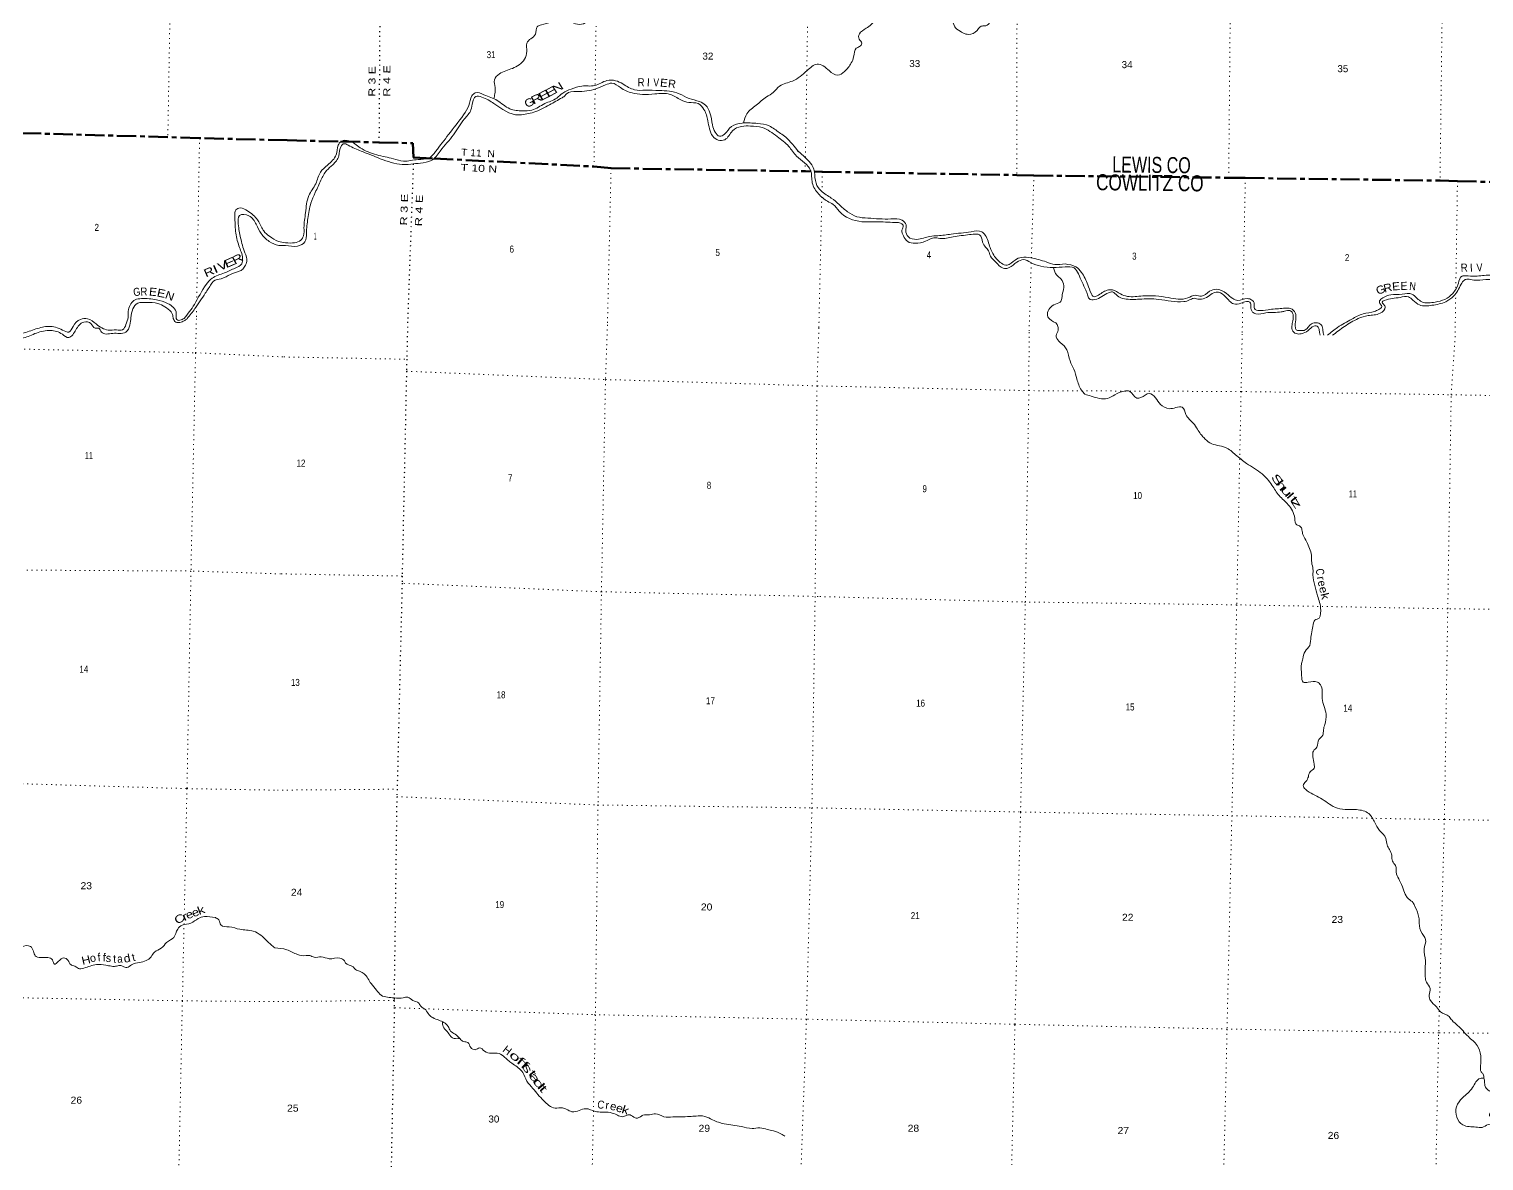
# Model space of a CAD drawing. Header units: feet. Extents: x -509309 to -252658, y -547785 to -360805.
# Drawn here: x -354473 to -318113, y -430465 to -402191 of the extents above; entities that cross this region are included whole.
import ezdxf
from ezdxf.enums import TextEntityAlignment as Align

# ---------------------------------------------------------------- set-up
doc = ezdxf.new("R2010")
doc.units = ezdxf.units.FT
doc.header["$LTSCALE"] = 80
doc.linetypes.add('DOTTED', pattern=[1.5, 0.3, -1.2])
doc.linetypes.add('LONG_DASH_SHORT_DASH', pattern=[9.9, 6, -1.2, 1.5, -1.2])
for name, color, linetype, lineweight in [('11', 7, 'LONG_DASH_SHORT_DASH', 60), ('39', 7, 'Continuous', 13), ('6', 7, 'DOTTED', 25), ('7', 7, 'DOTTED', 13)]:
    doc.layers.add(name, color=color, linetype=linetype, lineweight=lineweight)
doc.layers.add('12', color=7, linetype='Continuous')
doc.layers.add('41', color=7, linetype='Continuous')

msp = doc.modelspace()

# ---------------------------------------------------------------- linework, layer by layer
at = {"layer": '11'}
for p, q in [((-348022.46, -404968.41), (-346682.76, -404998.88)), ((-344880.2, -405041.85), (-344866.77, -405394.75)), ((-344866.73, -405395.7), (-344352.68, -405421.74))]:
    msp.add_line(p, q, dxfattribs=at)
for points in [[(-348022.46, -404968.41), (-350213.06, -404914), (-351005.71, -404888.43), (-355582.94, -404762.19), (-356295.17, -404742.01), (-360922.46, -404600.84), (-361604.68, -404591.23), (-366208.41, -404601.37), (-366944.89, -404586.82), (-371542.55, -404478.34), (-372251, -404472.31), (-376751.76, -404347.37), (-379655.6, -404316.21)], [(-346682.76, -404998.88), (-345729.58, -405020.56), (-344880.2, -405041.85)], [(-344352.68, -405421.74), (-340356.29, -405624.2), (-339926.99, -405666.06), (-335075.11, -405742.34), (-334928.84, -405747.02)], [(-334851.34, -405749.5), (-334647.45, -405756.03), (-329787.59, -405836.44), (-329359.9, -405848.13), (-324491.69, -405904.52), (-324075.98, -405910.03), (-319209.91, -405976.44), (-318774.22, -405990.25), (-316394.69, -406046.57)]]:
    msp.add_lwpolyline(points, dxfattribs=at)
at = {"layer": '39'}
for points in [[(-337209.58, -391490.69), (-337368.08, -391631.27), (-337363.29, -391880.51), (-337424.73, -392279.59), (-337471.35, -392620.6), (-337339.75, -393004.15), (-337004.57, -393486.85), (-336756.75, -393737.3), (-336358.91, -394035.96), (-336072.36, -394242.71), (-335835.14, -394227.76), (-335709.46, -394293.73), (-335546.35, -394416.46), (-335494.82, -394624.13), (-335376.8, -394816.59), (-335292.46, -394972.44), (-335148.52, -395024.59), (-335130.42, -395177.55), (-335051.53, -395289.12), (-335015.44, -395448.35), (-335111.4, -395722.38), (-335094.72, -395983.84), (-335099.34, -396184.73), (-335155.97, -396368.86), (-335081.33, -396498.45), (-335119.83, -396678.8), (-335147.12, -396923.6), (-335339.37, -397033.59), (-335429.99, -397205.21), (-335593.47, -397265.34), (-335723.65, -397390.22), (-335804.45, -397425.32), (-335836.25, -397553.51), (-336084.45, -397640.65), (-336390.54, -397700.9), (-336699.33, -397813.37), (-336864.07, -397969.94), (-337047.37, -398009.72), (-337218.68, -398053.67), (-337353.81, -398096.09), (-337532.21, -398067.6), (-337805.05, -398196.62), (-338049, -398420.47), (-338204.33, -398625.39), (-338346.63, -398756.14), (-338627.43, -398724.29), (-338781.44, -398828.75), (-338833.59, -398976.77), (-338724.78, -399104.81), (-338659.43, -399330.74), (-338787.18, -399423.49), (-338930.18, -399453.75), (-338977.32, -399525.47), (-338919.32, -399699.06), (-339019.06, -399800.23), (-339235.62, -399925.97), (-339200.31, -400145.47), (-339252.43, -400291.48), (-339481.41, -400599.92), (-339602.17, -400773.15), (-339640.62, -400794.75), (-339856.58, -401029.01), (-340043.18, -401167.21), (-340060.34, -401251.38), (-340032.21, -401404.48), (-340134.69, -401561.88), (-340317.24, -401698.12), (-340491.68, -401983.17), (-340858.03, -402042.62), (-341084.93, -401882.88), (-341217.74, -401901.22), (-341231.96, -401913.08), (-341426.06, -402010.99), (-341670.08, -402086.13), (-341775.12, -402130.96), (-341817.77, -402321.3), (-341935.69, -402430.26), (-342031.54, -402541.53), (-342034.18, -402744.46), (-342091, -402942.65), (-342393.27, -403171.75), (-342720.44, -403308.09), (-342842.92, -403459.19), (-342825.3, -403648.32), (-342833.36, -403804.95), (-342854.32, -403934.39)], [(-336615.06, -404535.9), (-336530.73, -404304.35), (-336300.97, -404090.36), (-336041.19, -403884.81), (-335873.01, -403772.49), (-335716.33, -403617.82), (-335391.24, -403487.49), (-335030.34, -403229.02), (-334777.13, -403065.58), (-334475.95, -403228.32), (-334264.56, -403345.66), (-334094.61, -403251.45), (-333925.1, -403036.67), (-333864.89, -402886.75), (-333799.76, -402666.56), (-333716.87, -402625.46), (-333661.57, -402543.8), (-333728.5, -402438.42), (-333722.81, -402309.89), (-333550.27, -402171.5), (-333316.49, -401957.57), (-333178.56, -401700.17), (-333133.9, -401509.85), (-332896.32, -401312.05), (-332677.51, -401168.25), (-332279.32, -401131.32), (-332171.4, -401172.94), (-332143, -401305.94), (-332099.78, -401380.87), (-332021.36, -401373.87), (-331998.02, -401432.45), (-331923.87, -401445.49), (-331889.1, -401552.45), (-331852.78, -401693.6), (-331782.35, -401684.49), (-331738.77, -401731.28), (-331636.43, -401738.66), (-331549.74, -401868.42), (-331422.36, -401958.53), (-331346.07, -402116.28), (-331282.75, -402189.46), (-331123.37, -402290.04), (-330991.24, -402323.94), (-330781.1, -402228.25), (-330699.48, -402130.87), (-330608.8, -402107.95), (-330526.27, -402094.98), (-330414.17, -401969.86), (-330243.44, -401970.11), (-330030.25, -401948.82), (-329875.42, -401936.8), (-329771.85, -401849.75), (-329651.74, -401726.75), (-329541.68, -401758.35), (-329401.02, -401754.19), (-329201.64, -401559.89), (-329120.16, -401472.55), (-328983.28, -401450.25), (-328877.15, -401321.03), (-328852.13, -401251.03), (-328919.4, -401171.77), (-328842.84, -400999.97), (-328738.2, -400830.54), (-328653.82, -400674.92), (-328508.49, -400620.57), (-328404.73, -400519.46), (-328281.75, -400484.92), (-328124.27, -400422.7), (-327978.36, -400324.15), (-327936.63, -400204.13), (-327805.15, -400147.33), (-327787.23, -400145.82), (-327641.93, -400093.49), (-327423.49, -399977.82), (-327357.86, -399874.19), (-327275.5, -399873.27), (-327191.78, -399922.61), (-326993.64, -399977.48), (-326921.44, -399986.47), (-326871.33, -399840.44), (-326699.35, -399744.25), (-326582.13, -399689.54), (-326497.89, -399543.96), (-326539.64, -399356.52), (-326547.72, -399205.7), (-326517.9, -399075.47), (-326371.79, -398960.86), (-326346.79, -398961.3), (-326147.58, -398865.36), (-325908.39, -398852.45), (-325720.21, -398901.16)], [(-348062.25, -407594.75), (-347767.9, -407609.98), (-347577.74, -407505.99), (-347540.8, -407291.46), (-347505.83, -406920.16), (-347428.51, -406535.36), (-347320.66, -406273.54), (-347180.07, -405965.93), (-347036.3, -405722.67), (-346885.82, -405581.99), (-346732.27, -405358.95), (-346674.83, -405112.54), (-346619.88, -405057), (-346497.79, -405090.77), (-346174.3, -405237.73), (-345762.66, -405401.93), (-345216.41, -405563.89), (-344931.21, -405565.66), (-344691.8, -405536.68), (-344423.86, -405475.92), (-344199.84, -405239.75), (-343865.06, -404828.21), (-343592.81, -404435.94), (-343431.2, -404211), (-343386.38, -404008.63), (-343310.35, -403877.01), (-343155.84, -403889.1), (-342854.66, -404051.84), (-342234.67, -404334.51), (-342211.63, -404333.3), (-341861.18, -404267.95), (-341465.05, -404080.28), (-341151.44, -403905.59), (-341078.63, -403851.7), (-341047.78, -403812.51), (-340783.89, -403753.71), (-340304.89, -403681.68), (-340064.6, -403584.38), (-339911.39, -403542.2), (-339691.89, -403653.62), (-339402.36, -403786.06), (-339143.71, -403821.64), (-338832.24, -403811.69), (-338452.73, -403820.74), (-338181.35, -403958.97), (-337983.34, -404023.88), (-337752.7, -404051.05), (-337606, -404199.69), (-337507.21, -404480.32), (-337385.71, -404867.75), (-337248.37, -404964.02), (-337085.54, -404954.12), (-336895.86, -404733.57), (-336669.44, -404622.02), (-336440.34, -404613), (-336151.59, -404650.98), (-335776.88, -404874.98), (-335488.82, -405119.94), (-335291.13, -405363.7), (-334940.24, -405720.01), (-334898.1, -406032.04), (-334743, -406307.39), (-334518.42, -406491.22), (-334378.86, -406571.44), (-334226.39, -406740.24), (-333657.35, -407002.99), (-333291.79, -407003.81), (-332838.04, -407019.86), (-332657.77, -407058.42), (-332630.1, -407092.94), (-332657.8, -407215.16), (-332621.42, -407352.29), (-332514.83, -407496.37), (-332328.61, -407541.04), (-332066.8, -407488.24), (-331925.33, -407421.79), (-331860.83, -407404.55), (-331714.41, -407420.56), (-331378.44, -407380.8), (-330971.99, -407325.89), (-330785, -407312.29), (-330720.95, -407329.21), (-330640.96, -407511.13), (-330566.32, -407640.73), (-330497.18, -407730.06), (-330444.63, -407859.37), (-330312.04, -408011.83), (-330127.23, -408165), (-330012.68, -408160.48), (-329982.37, -408146.82), (-329785.81, -408014.78)], [(-348060.97, -407526.85), (-347837.15, -407528.68), (-347685.69, -407466.38), (-347615.99, -407358.79), (-347603.31, -407155.99), (-347564.23, -406776.71), (-347482.37, -406351.78), (-347309.77, -406054.64), (-347189.47, -405762.84), (-347014.43, -405586.31), (-346800.22, -405331.93), (-346744.86, -405091.52), (-346669.25, -404992.05), (-346478.3, -404982.52), (-346197.3, -405153.03), (-345781.85, -405333.35), (-345369.32, -405429.24), (-345116.98, -405486.84), (-344750.93, -405449.48), (-344495.4, -405416.69), (-344312.41, -405246.3), (-343989.55, -404824.55), (-343615.57, -404333.15), (-343483.96, -404097.77), (-343404.53, -403859.69), (-343325.21, -403784.38), (-343104.85, -403829.49), (-342773.3, -403974.55), (-342458.64, -404181.67), (-342139.94, -404234.12), (-341908.7, -404215.08), (-341585.21, -404052.57), (-341286.12, -403913.85), (-341135.35, -403788.41), (-340925.64, -403687.53), (-340659.52, -403612.68), (-340337.99, -403600.86), (-340031.05, -403476.31), (-339818.17, -403479.13), (-339632.45, -403561.97), (-339339.06, -403706.52), (-339068.05, -403718.14), (-338726.66, -403724.67), (-338225.56, -403805.66), (-337978.02, -403923.48), (-337717.91, -404001.27), (-337566.46, -404093.7), (-337456.48, -404286.06), (-337394.05, -404582.29), (-337326.14, -404766.06), (-337216.96, -404865.97), (-337093.8, -404817.36), (-336920.56, -404624.73), (-336650.3, -404539.89), (-336262.75, -404549.04), (-335974.29, -404609.12), (-335727.35, -404773.15), (-335433.29, -405020.2), (-335257.45, -405245.58), (-335259.44, -405243.54), (-335023.12, -405451.64), (-334846.37, -405761.44), (-334803.82, -406041.33), (-334677.77, -406233.9), (-334422.98, -406412.1), (-334226.25, -406575.47), (-334017.69, -406755.06), (-333784.26, -406876.72), (-333511.55, -406912.48), (-332935.35, -406934.17), (-332652.58, -406968.06), (-332555.61, -407079.86), (-332561.51, -407224.47), (-332505.23, -407375.93), (-332285.15, -407443.15), (-331958.79, -407369.1), (-331759.73, -407353.65), (-331427.79, -407313.83), (-330924.83, -407252.16), (-330659.76, -407257.68), (-330574.45, -407339.19), (-330453.96, -407650.25), (-330362.06, -407842.37), (-330173.8, -408039.79), (-330029.81, -408087.91), (-329829.29, -407959.95), (-329667.74, -407893.76), (-329432.84, -407902.9), (-329050.57, -408008.44), (-328834.43, -408069.57), (-328581.2, -408058.86)], [(-350595.02, -409420.37), (-350342.84, -409069), (-350048.48, -408572.98), (-349898.85, -408416.56), (-349592.56, -408280.92), (-349320.77, -408160.79), (-349159.93, -408054.87), (-349137.45, -407918.43), (-349228.69, -407604.98), (-349312.99, -407239.34), (-349332.89, -406874.79), (-349305.8, -406704.21), (-349200.33, -406657.72), (-349016.41, -406731.28), (-348760.65, -406958.99), (-348653.36, -407158.01), (-348610.34, -407231.18), (-348461.69, -407366.52), (-348240.5, -407497.05), (-348060.97, -407526.85)], [(-350518.84, -409421.56), (-350328.54, -409173.88), (-350070.29, -408787.91), (-349919.45, -408561.09), (-349861.86, -408489.63), (-349673.57, -408426.43), (-349436.23, -408319.8), (-349243.74, -408246.62), (-349154.51, -408207.89), (-349084.5, -408116.52), (-349028.02, -407992.73), (-349080.7, -407778.54), (-349187.03, -407406.48), (-349245.45, -407057.38), (-349211.66, -406848.68), (-348978.27, -406854.67), (-348796.73, -407067.03), (-348669.87, -407298.58), (-348471.95, -407495.12), (-348234.11, -407593.75), (-348062.22, -407594.75)], [(-329785.81, -408014.78), (-329624.23, -407946.59), (-329436.45, -408025.43), (-329184.53, -408115.18), (-328875.62, -408147.4), (-328578.1, -408129.23), (-328357.5, -408156.27), (-328249.01, -408308.42), (-328065.41, -408708.73), (-328016.79, -408831.96), (-327977.83, -408924.91), (-327835.5, -408946.89), (-327495.84, -408776.56), (-327399.18, -408757.74), (-327273.88, -408853.85), (-327098.1, -408928.52), (-326720.59, -408937.53), (-326242.59, -408941.85), (-325614.62, -408998.39), (-325467.47, -408958.14), (-325376.54, -408917.14), (-325266.3, -408934.68), (-325173.94, -408937.91), (-325008.35, -408869.77), (-324862.55, -408779.26), (-324747.89, -408766.71), (-324574.56, -408875.51), (-324361.97, -409055.16), (-324191.03, -409039.34), (-324045.83, -408995.04), (-323959.71, -409014.27), (-323938.98, -409119.04), (-323896.6, -409258.25), (-323812.85, -409305.58), (-323565.44, -409278.71), (-323177.5, -409257.72), (-323092.89, -409238.75), (-322962.14, -409224.4), (-322896.65, -409285.56), (-322880.57, -409438.49), (-322908.56, -409582.81), (-322904.08, -409701.43), (-322804.92, -409799.2), (-322682.44, -409802.83), (-322504.61, -409720.78), (-322362.56, -409610.13), (-322284.24, -409611.17), (-322240.79, -409668.01), (-322220.06, -409772.78), (-322204.64, -409834.29)], [(-322019.65, -409837.82), (-321770.46, -409644.09), (-321416.26, -409437.78), (-321133.32, -409304.88), (-320849.31, -409244.33), (-320742.25, -409197.52), (-320662.98, -409126.23), (-320700.35, -409065.45), (-320721.37, -408982.78), (-320637.96, -408901.49), (-320442.16, -408827.72), (-320152.76, -408815.48), (-319913.67, -408810.6), (-319782.48, -408916.83), (-319665.09, -409002.79), (-319329.73, -409009.24), (-319087.82, -408942.1), (-318893.09, -408795.98), (-318751.17, -408540.64), (-318660.43, -408358.97), (-318573.96, -408352.08), (-318325.01, -408361.4), (-317965.22, -408342.05), (-317782.28, -408330.4), (-317702.91, -408251.07), (-317590.91, -408133.99), (-317461.59, -408075.42), (-317355.96, -407984.38), (-317238.67, -407923.64), (-317157.48, -408013.13), (-317058.19, -408100.86), (-316959.52, -408082.07), (-316809.7, -407991.61), (-316608.33, -407952.08), (-316419.82, -407915.17)], [(-328870.79, -408150.9), (-328787.7, -408337.46), (-328684.5, -408433.27), (-328614.37, -408600.99), (-328642.89, -408785.49), (-328673.22, -408955.9), (-328681.6, -408981.91), (-328823.22, -409060.42), (-328961.15, -409163.09), (-329023.33, -409310.97), (-328970.68, -409432.24), (-328777.68, -409573.45), (-328754.89, -409674.22), (-328761.16, -409742.83)], [(-328581.2, -408058.86), (-328310.97, -408130.76), (-328172.14, -408267.23), (-328013.5, -408578.8), (-327924, -408801.03), (-327868.7, -408874.11), (-327780.05, -408853.18), (-327527.16, -408713.85), (-327398.5, -408705.5), (-327194.93, -408806.66), (-327024.99, -408867.19), (-326637.18, -408856.25), (-326000.99, -408898.83), (-325508.96, -408905.34), (-325323.31, -408839.48), (-325174.98, -408863.54), (-324968.49, -408739.68), (-324803.13, -408689.62), (-324545.37, -408793.51), (-324392.38, -408922.13), (-324260.43, -408970.1), (-324026.84, -408924.96), (-323910.78, -408958.65), (-323869.1, -408997.38), (-323852.91, -409142.28), (-323827.48, -409194.86), (-323765.51, -409217.79), (-323506.18, -409201.13), (-323160.26, -409167.52), (-323009.5, -409159.47), (-322945.37, -409170.37), (-322828.24, -409276.41), (-322816.48, -409453.41), (-322825.12, -409654.25), (-322789.73, -409712.99), (-322705.49, -409722.14), (-322578.76, -409707.74), (-322426.1, -409553.02), (-322273.15, -409530.93), (-322165.49, -409592.64), (-322137.09, -409725.65), (-322113.96, -409836.18)], [(-321896.43, -409839.01), (-321597.4, -409620.26), (-321255.39, -409423.83), (-321009.33, -409346.71), (-320705.27, -409288.44), (-320580.75, -409135.35), (-320616.06, -409070.58), (-320657.45, -409009.75), (-320606.77, -408974.25), (-320210.01, -408893.09), (-319998.96, -408881.82), (-319891.5, -408959.6), (-319722.37, -409082.41), (-319411.14, -409090.55), (-319064.48, -409000.69), (-318871.18, -408862.06), (-318681.19, -408565.68), (-318601.48, -408460.23), (-318518.8, -408435.2), (-318366.49, -408461.33), (-318060.97, -408445.28), (-317741.23, -408417.36), (-317621.14, -408296.37), (-317517.44, -408199.27), (-317420.28, -408142.28), (-317314.49, -408039.19), (-317249.91, -408015.93), (-317178.5, -408085.2), (-317112.08, -408228.75), (-317007.57, -408224.11), (-316928.46, -408164.87), (-316812.86, -408079.99), (-316708.17, -408061.28), (-316587.62, -408058.86), (-316480.63, -408018.07), (-316421.32, -407981.87)], [(-351997.02, -409398.97), (-351987.56, -409195.93), (-351822.39, -408955.27), (-351664.84, -408923.74), (-351290.96, -408954.26), (-351012.7, -409043.51), (-350793.55, -409292.73), (-350797.12, -409383.22), (-350793.64, -409417.16)], [(-351928.91, -409400.09), (-351878.62, -409181.69), (-351757.4, -409038.88), (-351543.72, -409020.38), (-351254.25, -409043.42), (-351078.55, -409126.9), (-350923.76, -409256.3), (-350888.58, -409317.27), (-350877.51, -409375.81), (-350871.35, -409416.4)], [(-351928.91, -409400.09), (-351955.93, -409583.79), (-352057.63, -409763.71), (-352214.43, -409794.53), (-352381.02, -409791.12), (-352545.75, -409807.81), (-352659.83, -409760.66), (-352731.38, -409663.65), (-352821.68, -409658.87), (-352929.26, -409547.5), (-353103.63, -409509.88), (-353224.66, -409589.2), (-353382.97, -409824.88), (-353483.86, -409896.34), (-353641.85, -409814.67), (-353936.24, -409719.81), (-354292.02, -409783.1), (-354614.1, -409904.93), (-355087.56, -409866.8), (-355272.06, -409841.15), (-355462.69, -409831.51), (-355789.04, -409714.29), (-355943.45, -409692.9), (-356341.04, -409709.65), (-356634.06, -409701.16), (-356811.93, -409593.21), (-356892.79, -409465.74), (-356955.58, -409322.6)], [(-356876.42, -409323.84), (-356767.12, -409505.21), (-356490.87, -409609.97), (-356227.99, -409622.22), (-355932.72, -409598.59), (-355550.23, -409724.33), (-355289.5, -409756.64), (-355094.93, -409776.36), (-354996.75, -409801.28), (-354880.4, -409812.3), (-354639.33, -409788.22), (-354303.32, -409682.58), (-353981.65, -409616.99), (-353635.04, -409708.28), (-353480.84, -409757.78), (-353375.42, -409618.07), (-353191.48, -409444.87), (-353010.69, -409428.31), (-352798.85, -409556.63), (-352500.87, -409709.77), (-352290.07, -409707.53), (-352137.47, -409702.78), (-352052.19, -409570.93), (-351997.02, -409398.97)], [(-350871.35, -409416.4), (-350807.15, -409509.09), (-350672.64, -409508.21), (-350577.99, -409466.82), (-350518.84, -409421.56)], [(-350793.64, -409417.16), (-350756.62, -409463.31), (-350644.62, -409443.78), (-350595.02, -409420.37)], [(-328761.16, -409742.83), (-328801.73, -409881.89), (-328700.92, -410017.83), (-328536.34, -410200.83), (-328455.53, -410479.14), (-328363.72, -410687.28), (-328286.48, -410931.39), (-328173.45, -411208.12), (-328085.41, -411314.01)], [(-328085.41, -411314.01), (-327932, -411360), (-327522.25, -411415.69), (-327337.92, -411323.73), (-327105.33, -411234.42), (-326964.55, -411240.32), (-326791.71, -411407.35), (-326684.9, -411394.71), (-326478.33, -411295.01), (-326318.8, -411403.61), (-326198.21, -411565.94), (-325980.31, -411673.31), (-325810.92, -411645.43), (-325651.82, -411635.5), (-325559.72, -411821.55), (-325377.44, -412034.92), (-325268.82, -412189.04), (-325193.92, -412306.56), (-325114.62, -412396.01), (-324959.43, -412528.66), (-324574.58, -412640.27), (-324317.48, -412826.51), (-324042.65, -413041.11), (-323655.75, -413301.4), (-323409.99, -413583.92), (-323230.36, -413845.47), (-323001.96, -414071.51), (-322841.51, -414413.16), (-322791.36, -414576.55), (-322701.34, -414615.92), (-322660.24, -414702.85), (-322635.61, -414817.69), (-322539.51, -415005.8), (-322471.24, -415167.43), (-322423.13, -415332.8), (-322417.54, -415517.7), (-322385.45, -415676.83), (-322387.45, -415827.47), (-322340.63, -416089.26), (-322269.61, -416347.35), (-322191.99, -416714.01), (-322277.36, -416929.84), (-322281.38, -416929.78), (-322401.7, -417201.39), (-322438.28, -417379.7), (-322467.18, -417586.23), (-322583.92, -417739.37), (-322640.69, -417923.43), (-322670.43, -418041.56), (-322668.33, -418336.9), (-322628.32, -418506.19), (-322505.6, -418507.82), (-322274.13, -418502.87), (-322196.58, -418572.21), (-322154.79, -418910.27), (-322059.46, -419307.3), (-322091.05, -419564.02), (-322122.99, -419696.19), (-322142.91, -419832.53), (-322238.88, -419937.72), (-322285.68, -420127.95), (-322375.51, -420225.19), (-322387.47, -420367.66), (-322357.71, -420550.87), (-322357.06, -420653.33), (-322456.87, -420744.41), (-322500.75, -420866.37), (-322564.77, -420990.07), (-322630.51, -421091.65), (-322573.34, -421180.81), (-322197.98, -421400.77), (-321834.81, -421630.61), (-321584.03, -421686.19), (-321296.34, -421690.03), (-320989.81, -421790.54), (-320839.82, -422011.51), (-320719.71, -422209.99), (-320563.42, -422410.96), (-320531.36, -422572.1), (-320470.52, -422687.42), (-320418.15, -422834.77), (-320397.91, -422977.68), (-320324.89, -423085.12), (-320295.53, -423298.46), (-320221.19, -423458.16), (-320131.48, -423672.3), (-320059.29, -423842.02), (-319995.92, -423919.2), (-319882.5, -424015.13), (-319857.79, -424060.62)], [(-319857.79, -424060.62), (-319753.67, -424314.17), (-319731.35, -424451.08), (-319688.76, -424728.88), (-319568.77, -424935.39), (-319606.09, -425169.94), (-319575.82, -425465.65), (-319580.1, -425636.36), (-319579.12, -425865.39), (-319550.71, -425998.36), (-319460.27, -426158.27), (-319478.61, -426326.77), (-319446.17, -426459.79), (-319301.37, -426616.41), (-319198.43, -426744.35), (-318982.65, -426859.73), (-318909.44, -426953.11), (-318770.27, -427079.52), (-318502.36, -427360.33), (-318281.9, -427578.22), (-318192.78, -427836.56), (-318196.12, -428087.63), (-318180.04, -428240.52), (-318130.55, -428301.45), (-318119.14, -428351.82), (-318117.77, -428400.06)], [(-363069.24, -426382.82), (-362922.56, -426279.13), (-362811.07, -426131.43), (-362416.83, -426024.27), (-362100.26, -425832.1), (-362058.96, -425675.78), (-361975.64, -425537.89), (-361718.33, -425487.83), (-361407.15, -425484.42), (-361116.3, -425514.98), (-360914.79, -425683.39), (-360746.55, -425735.01), (-360585.39, -425658.03), (-360333.18, -425483.4), (-360151.58, -425356.38), (-360106.57, -425240.26), (-359983.8, -425197.1), (-359725.49, -425012.48), (-359526.52, -424980), (-359100.77, -424955.46), (-358901.4, -424868.76), (-358824.55, -424791.07), (-358761.57, -424689.16), (-358661.41, -424718.13), (-358495.38, -424797.85), (-358187.77, -424732.15), (-357966.45, -424663.71), (-357809.6, -424626.86), (-357713.94, -424722.07), (-357611.91, -424769.12), (-357524.68, -424918.49), (-357395.27, -425064.19), (-357192.55, -425067.9), (-357140.3, -425060.31), (-357070.03, -425058.89), (-356985.55, -425035.5), (-356885.27, -425048.39), (-356762.19, -424963.06), (-356671.92, -424971.85), (-356618.45, -425070.72), (-356465.66, -425313.03), (-356341.52, -425356.25), (-356239.59, -425417.36), (-356167.99, -425508.35), (-356011.57, -425529.75), (-355902.29, -425410.15), (-355748.81, -425284.9), (-355431.46, -425261.46), (-355229.33, -425345.51), (-355109.56, -425436.9), (-354987.11, -425437.93), (-354981.09, -425437.98), (-354889.79, -425306.18), (-354663.56, -425115.26), (-354440.68, -425107.09), (-354365.29, -425228.23), (-354317.92, -425339.1), (-354009.14, -425387.89), (-353891.11, -425443.12), (-353839.68, -425547.99), (-353744.87, -425484.52), (-353605.69, -425393.29), (-353501.75, -425454.42), (-353432.26, -425559.45), (-353328.18, -425600.5), (-353242.26, -425655.45), (-353105.71, -425648.56), (-352791.91, -425560.81), (-352557.15, -425574.84), (-352414.82, -425602.14), (-352340.6, -425608.79), (-352230, -425583.61), (-352125.77, -425604.57), (-352031.62, -425631.47), (-351912.69, -425564.18), (-351711.55, -425509.63), (-351423.43, -425365.43), (-351340.26, -425247.62), (-351168.93, -425152.65), (-351035.36, -425005.14), (-350857.8, -424882.1), (-350759.94, -424676.04), (-350648.78, -424574.54), (-350431.63, -424526.15), (-350246.09, -424409.21), (-350089.16, -424362.32), (-349818.33, -424384.68)], [(-349818.33, -424384.68), (-349732.46, -424445.66), (-349679.17, -424570.64), (-349476.78, -424618.53), (-349204.21, -424679.07), (-348869.34, -424728.08), (-348679.37, -424828.09), (-348527.85, -424969.97), (-348327.99, -425146.22)], [(-348327.99, -425146.22), (-348034.62, -425188.63), (-347766.58, -425308.73), (-347547.61, -425335.75), (-347457.02, -425332.94), (-347348.97, -425378.58), (-347169.73, -425366.91), (-346973.16, -425413.72), (-346707.33, -425397.18), (-346589.59, -425471.07), (-346562.12, -425523.67), (-346376.2, -425614.54), (-346316.75, -425683.64), (-346212.72, -425729.22), (-346098.85, -425791.01), (-345925.04, -426036.41), (-345790.34, -426196.91), (-345671.34, -426327.07), (-345519.08, -426377.31), (-345344.21, -426391.7), (-345120.85, -426390.66), (-345009.98, -426376.07), (-344880.28, -426458.15), (-344738.24, -426520.31), (-344688.91, -426593.29), (-344561.46, -426693.43), (-344472.56, -426817.16), (-344384.92, -426884.62), (-344228.85, -426950.99), (-344104.84, -427006.89), (-344001.53, -427106.7), (-343940.66, -427220.01), (-343822.97, -427297.92), (-343701.83, -427418.06), (-343612.15, -427483.55), (-343507.86, -427509.04), (-343437.01, -427628.52), (-343321.07, -427686.31), (-343211.81, -427641.56), (-343092.15, -427721.51), (-342919.82, -427776.04), (-342726.69, -427778.61), (-342585.15, -427878.94), (-342378.11, -428046.43), (-342137.46, -428258.57), (-342033.64, -428470.89), (-341881.13, -428653.73), (-341754.43, -428810.11), (-341615.52, -428956.6), (-341324.25, -429145.31), (-341143.11, -429141.69), (-341046.94, -429173.11), (-340904.93, -429237.28), (-340725.42, -429205.52), (-340561.85, -429161.5), (-340321.25, -429226.98), (-340162.53, -429245.17), (-339949.41, -429258.06), (-339769.15, -429320.73), (-339644.92, -429360.56), (-339453.13, -429312.89), (-339329.44, -429392.89), (-339206.37, -429368.41), (-339131.34, -429325.22), (-338964.2, -429315.39), (-338818.97, -429289.2), (-338608.64, -429360.31), (-338387.36, -429365.27), (-338176.07, -429364.07), (-337968.71, -429356.79), (-337803.56, -429344.93), (-337586.33, -429351.85), (-337390.35, -429442.85), (-337097.79, -429535.15), (-336672.19, -429609.12), (-336405.18, -429654.87), (-336207.81, -429641.43), (-336025.18, -429678.02), (-335870.75, -429716.24), (-335672.57, -429793.21), (-335586.73, -429844.58)], [(-344142.4, -426990.03), (-344124.25, -427105.06), (-344027.35, -427232.92), (-343930.38, -427354.75), (-343850.6, -427408.04), (-343778.09, -427402.98), (-343710.35, -427411.09)], [(-318117.77, -428400.06), (-318206.35, -428402.89), (-318396.54, -428633.39), (-318649.46, -428889.17), (-318795.29, -429112.23), (-318792.73, -429373.42), (-318636.33, -429566.36), (-318315.1, -429620.87), (-318156.22, -429627), (-318010.41, -429556.62), (-317812.18, -429478.91), (-317799.47, -429430.87), (-317925.49, -429374.94), (-317972.95, -429312.03), (-317937.89, -429248.22), (-317756.48, -429224.52), (-317555.11, -429213.14), (-317392.64, -429100.8), (-317365.07, -428994.69), (-317458.1, -428878.94), (-317660.15, -428789.86), (-317909.03, -428742.35), (-318040.85, -428668.27), (-318089.97, -428579.22), (-318100.31, -428448.5), (-318117.77, -428400.06)], [(-364531.82, -428752.68), (-364301.76, -428754.12), (-364110.8, -428992.74), (-363878.44, -429334.13), (-363638.05, -429675.6), (-363400.69, -429882.47), (-363209.84, -430135.14), (-363107, -430346.9), (-362831.53, -430558.1), (-362779.71, -430881.91), (-362597.47, -431214.86), (-362359.87, -431662.75), (-362249.78, -431979.02), (-362392.31, -432252.99), (-362512.91, -432547.23), (-362537.08, -432832.25), (-362467.63, -432983.8), (-362345.71, -433014.62), (-361909.02, -433140.81), (-361662.44, -433185.06), (-361528.1, -433206.28), (-361384.6, -433348.08), (-361142.67, -433478.66), (-360515.79, -433674.74), (-360179.37, -433788.04), (-360008.96, -433817.59), (-359846.78, -433875.19), (-359666.36, -433908.84), (-359600.95, -434021.87), (-359507.3, -434117.06), (-359316.7, -434130.71), (-359136.66, -434216.58), (-359067.47, -434361.78), (-358957.51, -434422.96), (-358853.06, -434413.8), (-358739.75, -434565.39), (-358583.31, -434584.78), (-358445.15, -434632.14), (-358331.47, -434733.52), (-358211, -434730.51), (-358117.06, -434785.53), (-357992.87, -434822.73), (-357838.8, -434890.31), (-357702.29, -434889.45), (-357384.93, -434863.99), (-356858.84, -434844.31), (-356449.65, -434887.92), (-356259.31, -434937.72), (-356005.05, -435030.24), (-355748.43, -435074.58), (-355517.52, -435066.48), (-355313.39, -435152.55), (-355230.06, -435285.81), (-355124.87, -435449.39), (-355010.54, -435462.4), (-354903.61, -435388.98), (-354715.43, -435458.86), (-354433.03, -435547.6), (-354242.43, -435561.25), (-354188.88, -435650.07), (-354035.04, -435749.79), (-353880.36, -435735.02), (-353751.91, -435738.1), (-353561.69, -435803.98), (-353417.76, -435885.53), (-353119.31, -435974.4), (-352933.47, -436090.45), (-352759.88, -436234.52), (-352681.05, -436160.86), (-352520.88, -436218.45), (-352296.75, -436312.72), (-351885.56, -436358.36), (-351642.22, -436571.3), (-351307.24, -436879.41), (-351105.86, -437065.89), (-350910.58, -437262.36), (-350829.96, -437492.01), (-350622, -437875.38), (-350345.06, -438160.92), (-350136.64, -438482.03), (-350010.83, -438571.46), (-349873.89, -438512.35), (-349693.5, -438550.02), (-349529.67, -438655.84), (-349342.79, -438629.29), (-349116.84, -438476.53), (-348874.34, -438257.63), (-348714.29, -438058.12), (-348686.54, -437833.4), (-348607.62, -437747.69), (-348559.04, -437691.86), (-348516.88, -437642.93)]]:
    msp.add_spline(points, degree=3, dxfattribs=at)
at = {"layer": '6'}
msp.add_line((-344872.57, -405559.91), (-345012.77, -409504.83), dxfattribs=at)
for points in [[(-345137.2, -363771.08), (-345138.01, -367737.71), (-345231.36, -373071.74), (-345329.95, -378331.36), (-345339.35, -378590.47), (-345429.25, -383799.97), (-345431.36, -384270.17), (-345512.09, -389083.91), (-345514.41, -389570.19), (-345603.91, -394440.08), (-345611.51, -394870.02), (-345691.02, -399744.07), (-345698.97, -400200.12), (-345729.58, -405020.56)], [(-344866.77, -405394.75), (-344866.73, -405395.7), (-344869.35, -405469.38)], [(-345012.77, -409504.83), (-345035.47, -410438.86), (-345041.46, -410738.11), (-345149.76, -415855.43), (-345152.14, -416034.19), (-345274.9, -421179.44), (-345283.41, -421366.16), (-345353.12, -426455.86), (-345345.46, -426636.77), (-345450.16, -431936.95), (-345577.73, -437293.07), (-345686.53, -443053.24), (-345821.48, -447905.02), (-345889.27, -453320.21), (-345949.32, -455208.18)]]:
    msp.add_lwpolyline(points, dxfattribs=at)
at = {"layer": '7'}
for p, q in [((-340327.41, -403686.88), (-340356.29, -405624.2)), ((-350213.06, -404914), (-350284.21, -408980.69)), ((-339926.99, -405666.06), (-340018.51, -409579.19)), ((-335075.11, -405742.34), (-335072.52, -405576.43)), ((-334647.45, -405756.03), (-334658.45, -406249.27)), ((-329359.9, -405848.13), (-329423.49, -407905.47)), ((-324075.98, -405910.03), (-324137.05, -408947.02)), ((-318774.22, -405990.25), (-318815.02, -408660.94)), ((-334661.46, -406384.37), (-334734.42, -409656.69)), ((-329427.31, -408028.92), (-329479.91, -409732.55)), ((-324138.59, -409023.82), (-324154.37, -409808.2)), ((-318816.89, -408783.92), (-318833.93, -409882.56)), ((-350286.6, -409117.12), (-350292, -409425.05)), ((-348104.37, -410381.32), (-345035.47, -410438.86)), ((-345149.76, -415855.43), (-348186.36, -415799.68)), ((-348268.12, -421203.13), (-345274.9, -421179.44)), ((-345353.12, -426455.86), (-348348.06, -426485.9))]:
    msp.add_line(p, q, dxfattribs=at)
for points in [[(-339862.94, -366682.52), (-339872.61, -367847.58), (-339967.55, -373135.39), (-340011.99, -378401.75), (-340067.78, -384385.37), (-340130.2, -389629.41), (-340181.17, -394933.87), (-340277.13, -400314.09), (-340326.09, -403598.55)], [(-350553.97, -372978.59), (-350616.7, -378503.03), (-350622.96, -383786.96), (-350803.43, -389017.62), (-350866.59, -394332.78), (-350915.76, -399654.22), (-351005.71, -404888.43)], [(-329383.44, -374385.59), (-329474.55, -378392.53), (-329484.94, -378573.24), (-329514.96, -384583.33), (-329599.63, -389853.18), (-329605.95, -395108.01), (-329780.36, -400497.23), (-329787.59, -405836.44)], [(-335069.68, -405395.41), (-334991.46, -400396.11), (-334894.56, -395112.35), (-334804.73, -389740.09), (-334717.04, -384391.9), (-334592, -378503.64)], [(-324491.69, -405904.52), (-324442.89, -400612.09), (-324397.69, -395287.46), (-324317.82, -389909.04), (-324225.88, -384711.61), (-324214.06, -378575.75), (-324215.65, -378524.43)], [(-318914.86, -379644.99), (-318942.27, -384811.67), (-319019.68, -390141.91), (-319142.12, -395367.07), (-319143.37, -400710.37), (-319209.91, -405976.44)], [(-350292, -409425.05), (-350312.94, -410276.49), (-350427.25, -415728.74), (-350527.39, -421165.04), (-350594.42, -424249.72)], [(-340018.51, -409579.19), (-340068.06, -410945.05), (-340169.53, -416321.62), (-340255.69, -421573.82), (-340317.34, -426814.31), (-340430.78, -432166.6), (-340427.63, -434653.7)], [(-334734.42, -409656.69), (-334780.11, -411103.96), (-334827.92, -416362.71), (-334908.23, -421645.13), (-335044.85, -426924.79), (-335242.27, -432388.46), (-335309.55, -434882.82)], [(-330265.11, -455438.25), (-330208.41, -453619.69), (-330258.63, -448317.45), (-330178.26, -443031.01), (-330070.94, -437684.66), (-329953.93, -432366.57), (-329834.96, -427052.52), (-329694, -421748.81), (-329573.96, -416505.09), (-329485.6, -411222.77), (-329479.91, -409732.55)], [(-359740.17, -410080.22), (-355673.91, -410165.17), (-350312.94, -410276.49), (-348104.37, -410381.32)], [(-324154.37, -409808.2), (-324181.76, -411245.28), (-324290.85, -416573.52), (-324413.22, -421841.32), (-324532.4, -427171.44), (-324657.38, -432483.4), (-324667.67, -432942.81)], [(-319470.91, -438442.95), (-319459.11, -437872.37), (-319350.53, -432582.29), (-319246.39, -427340.37), (-319100.31, -421938.28), (-319016.19, -416671.98), (-318930.99, -411325.34), (-318833.93, -409882.56)], [(-345041.46, -410738.11), (-340068.06, -410945.05), (-334780.11, -411103.96), (-329485.6, -411222.77), (-324181.76, -411245.28), (-318930.99, -411325.34), (-316467.96, -411372.81)], [(-348186.36, -415799.68), (-350427.25, -415728.74), (-355784.81, -415699.8), (-361043.14, -415551.18), (-366343.61, -415408.39), (-371638.2, -415271.36), (-376896.06, -415058.47), (-379831.58, -414975.83)], [(-316541.18, -416695.15), (-319016.19, -416671.98), (-324290.85, -416573.52), (-329648.26, -416502.3), (-334753.62, -416365.5), (-340166.74, -416247.32), (-345152.14, -416034.19)], [(-379920.78, -420379.53), (-376985.59, -420416.53), (-371723.31, -420573.22), (-366430.72, -420710.23), (-361094.04, -420843.28), (-355843.87, -421007.9), (-350527.39, -421165.04), (-348268.12, -421203.13)], [(-345283.41, -421366.16), (-340255.69, -421573.82), (-334908.23, -421645.13), (-329694, -421748.81), (-324413.22, -421841.32), (-319100.31, -421938.28), (-316613.76, -421971.4)], [(-350600.59, -424533.58), (-350642.6, -426466.65), (-350754.14, -431814.48), (-350887.95, -437188.23), (-350955.48, -439852.39)], [(-348348.06, -426485.9), (-350642.6, -426466.65), (-355981.62, -426365.4), (-361181.83, -426237.51), (-363197.76, -426176.86)], [(-316686.79, -427280.23), (-319243.6, -427266.07), (-324532.4, -427171.44), (-329834.96, -427052.52), (-335044.85, -426924.79), (-340391.64, -426811.52), (-345345.46, -426636.77)]]:
    msp.add_lwpolyline(points, dxfattribs=at)

# ---------------------------------------------------------------- texts
at = {"layer": '12'}
for s, width, p in [('LEWIS CO', 0.75, (-327403.74, -405770.78)), ('COWLITZ CO', 0.8, (-327807.66, -406214.97))]:
    msp.add_text(s, height=400, rotation=359.336, dxfattribs=dict(at, width=width)).set_placement(p)
at = {"layer": '41'}
for s, rotation, width, p in [('N', 31.799, 1.4, (-341210.05, -403736.56)), ('R', 358.586, 0.9, (-339181.07, -403618.04)), ('V', 358.83, 0.8, (-338801.01, -403621.4)), ('E', 355.235, 1.05, (-338616.57, -403632.64)), ('G', 24.929, 1.15, (-341930.67, -404113.83)), ('R', 27.134, 1.4, (-341749.74, -404017.27)), ('E', 27.728, 1.55, (-341561.3, -403928.07)), ('E', 29.036, 1.6, (-341389.35, -403840.22)), ('E', 23.845, 1.5, (-349425.17, -408113.2)), ('R', 28.331, 1.4, (-349218.07, -408016.3)), ('R', 23.915, 1.3, (-349938.24, -408345.71)), ('I', 23.857, 1.55, (-349777.21, -408275.74)), ('V', 23.845, 1.3, (-349597.3, -408190.54)), ('R', 1.823, 0.9, (-318602.99, -408248.82)), ('V', 2.96, 0.85, (-318217.18, -408243.47)), ('G', 8.346, 0.85, (-351767.72, -408853.41)), ('R', 1.61, 0.9, (-351601.82, -408846.36)), ('E', 354.803, 1.1, (-351385.12, -408853.59)), ('E', 348.222, 1.2, (-351187.52, -408886.53)), ('G', 23.246, 1.1, (-320655.69, -408791.81)), ('R', 13.665, 1.1, (-320493.73, -408748.32)), ('E', 5.056, 1.1, (-320301.95, -408714.93)), ('N', 355.378, 0.85, (-319903.28, -408710.39)), ('N', 339.599, 1.15, (-350989.86, -408948.45)), ('S', 307.409, 1.75, (-323354.86, -413511.88)), ('h', 305.519, 1.75, (-323256.08, -413646.35)), ('u', 308.443, 1.9, (-323126.43, -413798.66)), ('l', 311.548, 1.7, (-323025.65, -413912.77)), ('t', 310.379, 1.8, (-322935.59, -414003.42)), ('z', 303.187, 1.9, (-322880.97, -414093.38)), ('C', 276.726, 0.85, (-322306.47, -415759.91)), ('r', 279.542, 1.05, (-322280.38, -415923.34)), ('e', 285.183, 1.1, (-322216.46, -416222.3)), ('k', 283.361, 1.2, (-322178.57, -416378.6)), ('C', 29.153, 1.3, (-350667.59, -424503.77)), ('r', 25.352, 1.5, (-350538.95, -424450.21)), ('e', 20.322, 1.2, (-350433.48, -424400.34)), ('e', 20.527, 1.2, (-350284.52, -424348.82)), ('k', 20.28, 1.35, (-350140.54, -424292.52)), ('H', 13.37, 1.15, (-353028.01, -425544.14)), ('a', 4.316, 0.9, (-352197.48, -425512.64)), ('d', 11.443, 1.15, (-352006.28, -425501.23)), ('o', 321.194, 1.8, (-342389.71, -427931.58)), ('f', 319.978, 2.1, (-342254.31, -428044.9)), ('f', 317.23, 2.2, (-342148.03, -428144.47)), ('s', 302.031, 1.8, (-342104.25, -428203.17)), ('t', 309.866, 1.8, (-341966.8, -428340.31)), ('a', 306.999, 1.8, (-341916.9, -428444.3)), ('d', 309.852, 2, (-341808.74, -428595.11)), ('t', 311.172, 1.85, (-341695.18, -428728.66)), ('C', 351.992, 0.9, (-340196.44, -429157.78)), ('e', 345.733, 1.05, (-339894.7, -429196.25)), ('e', 341.949, 1.15, (-339743.16, -429240.7)), ('k', 341.787, 1.3, (-339597.71, -429287.38))]:
    msp.add_text(s, height=200, rotation=rotation, dxfattribs=dict(at, width=width)).set_placement(p, align=Align.CENTER)
for s, rotation, p in [('I', 358.978, (-338998.13, -403619.69)), ('R', 352.701, (-338417.48, -403656.17)), ('I', 0.891, (-318426.05, -408251.45)), ('E', 1.735, (-320108.12, -408705.62)), ('e', 281.941, (-322253.52, -416059.03)), ('o', 13.336, (-352858.85, -425492.51)), ('f', 5.743, (-352715.51, -425476.22)), ('f', 358.149, (-352596.5, -425476.53)), ('s', 356.729, (-352494.06, -425495.26)), ('t', 357.084, (-352339.75, -425512.05)), ('t', 13.388, (-351840.48, -425474.42)), ('H', 322.147, (-342582.58, -427779.62)), ('r', 352.948, (-340034.84, -429173.6))]:
    msp.add_text(s, height=200, rotation=rotation, dxfattribs=at).set_placement(p, align=Align.CENTER)
at = {"layer": '6'}
for s, rotation, width, p in [('R 3 E', 89.636, 1.3, (-345818.38, -403878.23)), ('R 4 E', 89.636, 1.35, (-345447.33, -403880.67)), ('T 11  N', 357.1, 1.1, (-343680.31, -405351.38)), ('T 10 N', 357.1, 1.3, (-343691.63, -405730.59)), ('R 3 E', 87.964, 1.35, (-345027.34, -407099.08)), ('R 4 E', 87.964, 1.35, (-344655.85, -407119.03))]:
    msp.add_text(s, height=175, rotation=rotation, dxfattribs=dict(at, width=width)).set_placement(p)
at = {"layer": '7'}
for s, width, p in [('31', 0.85, (-343036.72, -402916.06)), ('32', 1.05, (-337644.6, -402952.55)), ('33', 1.05, (-332474.88, -403139.53)), ('34', 1.05, (-327167.71, -403166.3)), ('35', 1.05, (-321775.55, -403267.02)), ('2', 0.85, (-352836.78, -407231.66)), ('1', 0.4, (-347356.38, -407448.33)), ('6', 0.85, (-342465.37, -407773.77)), ('5', 0.85, (-337318.12, -407859.57)), ('4', 0.85, (-332040.05, -407919.76)), ('3', 0.85, (-326904.59, -407950.43)), ('2', 0.85, (-321587.42, -407985.32)), ('11', 0.65, (-353079.57, -412931.48)), ('12', 0.85, (-347789.29, -413120.29)), ('7', 0.85, (-342502.28, -413484.5)), ('8', 0.85, (-337535.72, -413675.32)), ('9', 0.85, (-332145.26, -413760.75)), ('10', 0.85, (-326879.49, -413929.99)), ('11', 0.65, (-321490.42, -413890.77)), ('14', 0.85, (-353216.14, -418270.23)), ('13', 0.85, (-347929.72, -418598.6)), ('18', 0.85, (-342788.49, -418907.63)), ('17', 0.85, (-337554.04, -419056.5)), ('16', 0.85, (-332303.4, -419117.59)), ('15', 0.85, (-327066.66, -419212.24)), ('14', 0.85, (-321625.96, -419240.76)), ('23', 1.1, (-353187.21, -423678.41)), ('24', 1.1, (-347929.34, -423843.01)), ('19', 0.85, (-342821.95, -424148.79)), ('20', 1.1, (-337682.65, -424209.04)), ('21', 0.85, (-332437.44, -424425.55)), ('22', 1.1, (-327157.86, -424467.53)), ('23', 1.1, (-321920.25, -424519.53)), ('26', 1.1, (-353436.22, -429033.95)), ('25', 1.1, (-348025.16, -429234.27)), ('30', 1.05, (-342993.83, -429506.02)), ('29', 1.1, (-337740.57, -429738.09)), ('28', 1.1, (-332514.69, -429736.88)), ('27', 1.1, (-327269.11, -429794.28)), ('26', 1.1, (-322016.2, -429915.2))]:
    msp.add_text(s, height=175, dxfattribs=dict(at, width=width)).set_placement(p)

doc.saveas('drawing.dxf')
